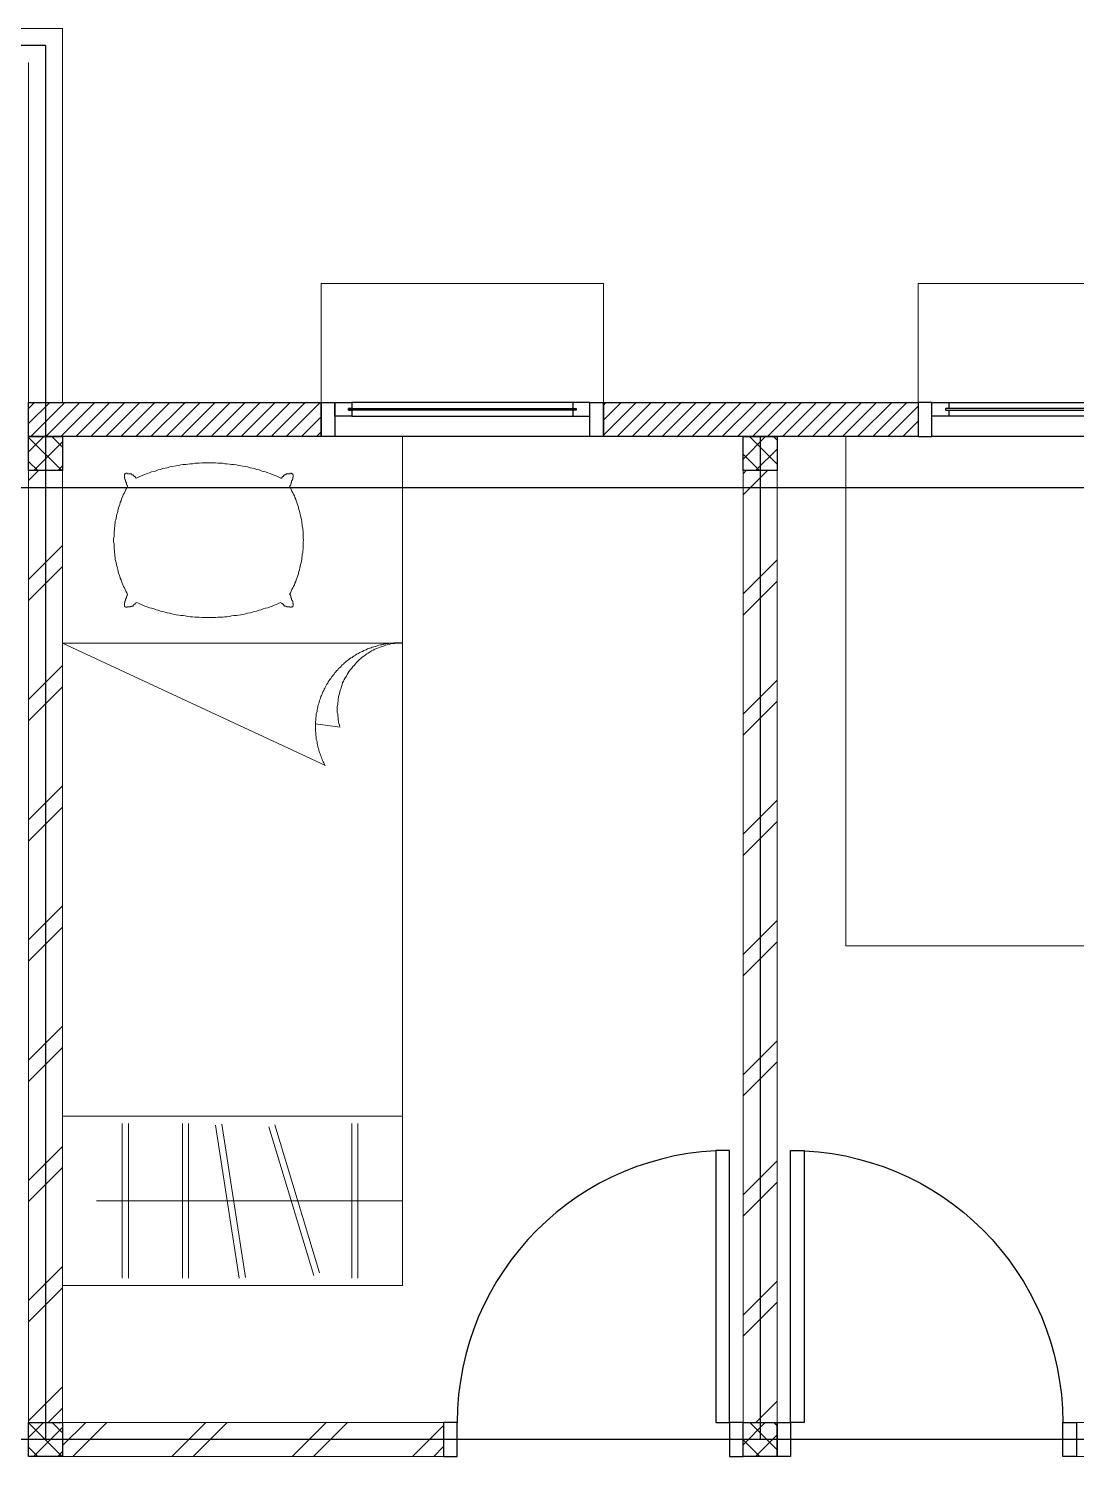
# Model space of a CAD drawing. Header units: millimetres. Extents: x -324 to 75, y -297 to 70.
# Drawn here: x -71.156 to -68.076, y 8.125 to 12.325 of the extents above; entities that cross this region are included whole.
import ezdxf

# ---------------------------------------------------------------- set-up
doc = ezdxf.new("R2010")
doc.units = ezdxf.units.MM
doc.layers.get('defpoints').update_dxf_attribs({"color": 1})
for name, color, linetype, lineweight in [('ars', 11, 'Continuous', 0), ('KOL', 1, 'Continuous', 30), ('KOLOM', 4, 'Continuous', 9), ('lan', 7, 'Continuous', 15), ('tem', 5, 'Continuous', 20)]:
    doc.layers.add(name, color=color, linetype=linetype, lineweight=lineweight)
doc.layers.add('as', color=1, linetype='Continuous', plot=False)
doc.layers.add('Kusen', color=30, linetype='Continuous')
pattern_1 = [(225, (-511.968732, 382.94913), (0.0220970869, -0.0220970869), [])]

# ---------------------------------------------------------------- blocks, each defined once
blk = doc.blocks.new('T. J1')
at = {"layer": 'Kusen'}
for p, q in [((-0.7188, 0.1), (-0.0688, 0.1)), ((0.7212, 0.1), (0.0712, 0.1)), ((-0.0688, 0.06), (-0.7188, 0.06)), ((0.0712, 0.06), (0.7212, 0.06)), ((-0.0188, 0), (-0.7688, 0)), ((0.0212, 0), (0.7712, 0))]:
    blk.add_line(p, q, dxfattribs=at)
for points in [[(-0.8088, 0), (-0.7688, 0), (-0.7688, 0.1), (-0.8088, 0.1)], [(-0.0188, 0), (0.0212, 0), (0.0212, 0.1), (-0.0188, 0.1)], [(0.8112, 0), (0.7712, 0), (0.7712, 0.1), (0.8112, 0.1)]]:
    blk.add_lwpolyline(points, close=True, dxfattribs=at)
for points in [[(-0.7188, 0.0775), (-0.7188, 0.06), (-0.7688, 0.06), (-0.7688, 0.1), (-0.7188, 0.1), (-0.7188, 0.0825), (-0.7288, 0.0825), (-0.7288, 0.0775), (-0.7188, 0.0775)], [(-0.0688, 0.0775), (-0.0688, 0.06), (-0.0188, 0.06), (-0.0188, 0.1), (-0.0688, 0.1), (-0.0688, 0.0825), (-0.0588, 0.0825), (-0.0588, 0.0775), (-0.0688, 0.0775)], [(0.0712, 0.0775), (0.0712, 0.06), (0.0212, 0.06), (0.0212, 0.1), (0.0712, 0.1), (0.0712, 0.0825), (0.0612, 0.0825), (0.0612, 0.0775), (0.0712, 0.0775)], [(0.7212, 0.0775), (0.7212, 0.06), (0.7712, 0.06), (0.7712, 0.1), (0.7212, 0.1), (0.7212, 0.0825), (0.7312, 0.0825), (0.7312, 0.0775), (0.7212, 0.0775)]]:
    blk.add_lwpolyline(points, dxfattribs=at)
at = {"layer": 'Kusen', "color": 141}
for points in [[(-0.7288, 0.0775), (-0.0588, 0.0775), (-0.0588, 0.0825), (-0.7288, 0.0825)], [(0.7312, 0.0775), (0.0612, 0.0775), (0.0612, 0.0825), (0.7312, 0.0825)]]:
    blk.add_lwpolyline(points, close=True, dxfattribs=at)
blk = doc.blocks.new('T. J2')
at = {"layer": 'Kusen'}
for p, q in [((-0.3692, 0.1), (0.2808, 0.1)), ((0.2808, 0.06), (-0.3692, 0.06)), ((-0.4192, 0), (0.3308, 0))]:
    blk.add_line(p, q, dxfattribs=at)
for points in [[(-0.4592, 0), (-0.4192, 0), (-0.4192, 0.1), (-0.4592, 0.1)], [(0.3308, 0), (0.3708, 0), (0.3708, 0.1), (0.3308, 0.1)]]:
    blk.add_lwpolyline(points, close=True, dxfattribs=at)
for points in [[(-0.3692, 0.0775), (-0.3692, 0.06), (-0.4192, 0.06), (-0.4192, 0.1), (-0.3692, 0.1), (-0.3692, 0.0825), (-0.3792, 0.0825), (-0.3792, 0.0775), (-0.3692, 0.0775)], [(0.2808, 0.0775), (0.2808, 0.06), (0.3308, 0.06), (0.3308, 0.1), (0.2808, 0.1), (0.2808, 0.0825), (0.2908, 0.0825), (0.2908, 0.0775), (0.2808, 0.0775)]]:
    blk.add_lwpolyline(points, dxfattribs=at)
at = {"layer": 'Kusen', "color": 141}
blk.add_lwpolyline([(-0.3792, 0.0775), (0.2908, 0.0775), (0.2908, 0.0825), (-0.3792, 0.0825)], close=True, dxfattribs=at)
blk = doc.blocks.new('P.80')
at = {"layer": 'Kusen'}
for points in [[(-69.8094, -74.8368), (-69.7694, -74.8368), (-69.7694, -74.0368), (-69.8094, -74.0368)], [(-70.6094, -74.9368), (-70.5694, -74.9368), (-70.5694, -74.8368), (-70.6094, -74.8368)], [(-69.7694, -74.9368), (-69.7294, -74.9368), (-69.7294, -74.8368), (-69.7694, -74.8368)]]:
    blk.add_lwpolyline(points, close=True, dxfattribs=at)
blk.add_arc((-69.7694, -74.8368), 0.8, 90, 180, dxfattribs=at)
blk = doc.blocks.new('K 10.10')
at = {"layer": 'ars'}
h = blk.add_hatch(dxfattribs=at)
h.set_pattern_fill('_USER', color=256, scale=0.05, angle=45, double=1, pattern_type=0)
h.set_pattern_definition([(45, (0, 0), (-0.035355339, 0.035355339), []), (135, (0, 0), (-0.035355339, -0.035355339), [])])
h.paths.add_polyline_path([(1560.5383, 1380.4069), (1560.6383, 1380.4069), (1560.6383, 1380.5069), (1560.5383, 1380.5069)])
at = {"layer": 'KOL'}
blk.add_lwpolyline([(1560.5383, 1380.4069), (1560.6383, 1380.4069), (1560.6383, 1380.5069), (1560.5383, 1380.5069)], close=True, dxfattribs=at)
blk = doc.blocks.new('BED2')
blk.add_lwpolyline([(-0.4994, 1.9988), (0.4994, 1.9988), (0.4994, 0), (-0.4994, 0)], close=True)
for points in [[(0.4994, 1.9988), (0.4994, 0)], [(-0.1435, 1.8765), (-0.1435, 1.8765), (-0.1435, 1.8765), (-0.1447, 1.8765), (-0.1447, 1.8777), (-0.1447, 1.8789), (-0.1471, 1.8789), (-0.1471, 1.8814), (-0.1495, 1.8814), (-0.1495, 1.8826), (-0.1495, 1.8826), (-0.1495, 1.8838), (-0.1519, 1.8838), (-0.1519, 1.8862), (-0.1556, 1.8862), (-0.1556, 1.8874), (-0.158, 1.8874), (-0.158, 1.8886), (-0.1592, 1.8886), (-0.1592, 1.8886), (-0.1689, 1.8886), (-0.1689, 1.8898), (-0.1701, 1.8898), (-0.1701, 1.891), (-0.1737, 1.891), (-0.1737, 1.8898), (-0.1737, 1.8898), (-0.1737, 1.8886), (-0.1774, 1.8886), (-0.1774, 1.8886), (-0.1774, 1.8886), (-0.1774, 1.8862), (-0.1786, 1.8862), (-0.1786, 1.8789), (-0.1774, 1.8789), (-0.1774, 1.8765), (-0.1774, 1.8765), (-0.1774, 1.8729), (-0.1762, 1.8729), (-0.1762, 1.8705), (-0.1749, 1.8705), (-0.1749, 1.868), (-0.1737, 1.868), (-0.1737, 1.8668), (-0.1737, 1.8668), (-0.1737, 1.8632), (-0.1725, 1.8632), (-0.1725, 1.8608), (-0.1713, 1.8608), (-0.1713, 1.8571), (-0.1713, 1.8571), (-0.1713, 1.8559), (-0.1701, 1.8559), (-0.1701, 1.8547), (-0.1689, 1.8547), (-0.1689, 1.8523), (-0.1677, 1.8523)], [(0.2827, 1.8765), (0.2766, 1.8789), (0.2706, 1.8826), (0.2633, 1.885), (0.2573, 1.8874), (0.2512, 1.8898), (0.2439, 1.8923), (0.2379, 1.8947), (0.2306, 1.8959), (0.2246, 1.8983), (0.2185, 1.9007), (0.2113, 1.9019), (0.2052, 1.9044), (0.1979, 1.9056), (0.1919, 1.9068), (0.1846, 1.9092), (0.1786, 1.9104), (0.1713, 1.9116), (0.1653, 1.9128), (0.158, 1.914), (0.1519, 1.9153), (0.1447, 1.9165), (0.1374, 1.9165), (0.1314, 1.9177), (0.1241, 1.9189), (0.118, 1.9189), (0.1108, 1.9201), (0.1047, 1.9201), (0.0975, 1.9201), (0.0902, 1.9213), (0.0841, 1.9213), (0.0769, 1.9213), (0.0708, 1.9213), (0.0636, 1.9213), (0.0563, 1.9213), (0.0502, 1.9213), (0.043, 1.9201), (0.0369, 1.9201), (0.0297, 1.9201), (0.0224, 1.9189), (0.0163, 1.9189), (0.0091, 1.9177), (0.003, 1.9165), (-0.0042, 1.9165), (-0.0115, 1.9153), (-0.0176, 1.914), (-0.0248, 1.9128), (-0.0309, 1.9116), (-0.0381, 1.9104), (-0.0442, 1.9092), (-0.0515, 1.9068), (-0.0575, 1.9056), (-0.0648, 1.9044), (-0.0708, 1.9019), (-0.0781, 1.9007), (-0.0841, 1.8983), (-0.0902, 1.8959), (-0.0975, 1.8947), (-0.1035, 1.8923), (-0.1108, 1.8898), (-0.1168, 1.8874), (-0.1229, 1.885), (-0.1301, 1.8826), (-0.1362, 1.8789), (-0.1423, 1.8765)], [(0.3081, 1.8523), (0.3081, 1.8523), (0.3081, 1.8547), (0.3093, 1.8547), (0.3093, 1.8559), (0.3105, 1.8559), (0.3105, 1.8571), (0.3117, 1.8571), (0.3117, 1.8608), (0.3117, 1.8608), (0.3117, 1.8632), (0.313, 1.8632), (0.313, 1.8668), (0.3142, 1.8668), (0.3142, 1.868), (0.3142, 1.868), (0.3142, 1.8705), (0.3154, 1.8705), (0.3154, 1.8729), (0.3166, 1.8729), (0.3166, 1.8765), (0.3178, 1.8765), (0.3178, 1.8789), (0.3178, 1.8789), (0.3178, 1.8862), (0.3178, 1.8862), (0.3178, 1.8886), (0.3166, 1.8886), (0.3166, 1.8886), (0.3142, 1.8886), (0.3142, 1.8898), (0.313, 1.8898), (0.313, 1.891), (0.3093, 1.891), (0.3093, 1.8898), (0.3081, 1.8898), (0.3081, 1.8886), (0.2996, 1.8886), (0.2996, 1.8886), (0.2972, 1.8886), (0.2972, 1.8874), (0.296, 1.8874), (0.296, 1.8862), (0.2924, 1.8862), (0.2924, 1.8838), (0.29, 1.8838), (0.29, 1.8826), (0.2887, 1.8826), (0.2887, 1.8814), (0.2863, 1.8814), (0.2863, 1.8789), (0.2851, 1.8789), (0.2851, 1.8777), (0.2839, 1.8777), (0.2839, 1.8765), (0.2839, 1.8765), (0.2839, 1.8765), (0.2827, 1.8765)], [(-0.1677, 1.8523), (-0.1701, 1.8475), (-0.1725, 1.8426), (-0.1749, 1.8378), (-0.1774, 1.8329), (-0.1798, 1.8293), (-0.1822, 1.8245), (-0.1834, 1.8196), (-0.1858, 1.8148), (-0.187, 1.8099), (-0.1895, 1.8051), (-0.1907, 1.799), (-0.1931, 1.7942), (-0.1943, 1.7893), (-0.1955, 1.7845), (-0.1967, 1.7797), (-0.1979, 1.7748), (-0.1992, 1.77), (-0.2004, 1.7651), (-0.2016, 1.7591), (-0.2028, 1.7542), (-0.204, 1.7494), (-0.204, 1.7446), (-0.2052, 1.7397), (-0.2052, 1.7349), (-0.2064, 1.7288), (-0.2064, 1.724), (-0.2076, 1.7191), (-0.2076, 1.7143), (-0.2076, 1.7082), (-0.2076, 1.7034), (-0.2076, 1.6985), (-0.2088, 1.6937), (-0.2076, 1.6877), (-0.2076, 1.6828), (-0.2076, 1.678), (-0.2076, 1.6731), (-0.2076, 1.6683), (-0.2064, 1.6622), (-0.2064, 1.6574), (-0.2052, 1.6525), (-0.2052, 1.6477), (-0.204, 1.6429), (-0.204, 1.6368), (-0.2028, 1.632), (-0.2016, 1.6271), (-0.2004, 1.6223), (-0.1992, 1.6174), (-0.1979, 1.6126), (-0.1967, 1.6065), (-0.1955, 1.6017), (-0.1943, 1.5969), (-0.1931, 1.592), (-0.1907, 1.5872), (-0.1895, 1.5823), (-0.187, 1.5775), (-0.1858, 1.5726), (-0.1834, 1.5678), (-0.1822, 1.563), (-0.1798, 1.5581), (-0.1774, 1.5533), (-0.1749, 1.5484), (-0.1725, 1.5436), (-0.1701, 1.5387), (-0.1677, 1.5339)], [(0.3081, 1.5339), (0.3105, 1.5387), (0.313, 1.5436), (0.3154, 1.5484), (0.3178, 1.5533), (0.3202, 1.5581), (0.3226, 1.563), (0.3238, 1.5678), (0.3263, 1.5726), (0.3275, 1.5775), (0.3299, 1.5823), (0.3311, 1.5872), (0.3335, 1.592), (0.3347, 1.5969), (0.336, 1.6017), (0.3372, 1.6065), (0.3384, 1.6126), (0.3396, 1.6174), (0.3408, 1.6223), (0.342, 1.6271), (0.3432, 1.632), (0.3444, 1.6368), (0.3444, 1.6429), (0.3456, 1.6477), (0.3456, 1.6525), (0.3469, 1.6574), (0.3469, 1.6622), (0.3481, 1.6683), (0.3481, 1.6731), (0.3481, 1.678), (0.3481, 1.6828), (0.3493, 1.6889), (0.3493, 1.6937), (0.3493, 1.6985), (0.3481, 1.7034), (0.3481, 1.7082), (0.3481, 1.7143), (0.3481, 1.7191), (0.3469, 1.724), (0.3469, 1.7288), (0.3456, 1.7349), (0.3456, 1.7397), (0.3444, 1.7446), (0.3444, 1.7494), (0.3432, 1.7542), (0.342, 1.7591), (0.3408, 1.7651), (0.3396, 1.77), (0.3384, 1.7748), (0.3372, 1.7797), (0.336, 1.7845), (0.3347, 1.7893), (0.3335, 1.7942), (0.3311, 1.799), (0.3299, 1.8051), (0.3275, 1.8099), (0.3263, 1.8148), (0.3238, 1.8196), (0.3226, 1.8245), (0.3202, 1.8293), (0.3178, 1.8329), (0.3154, 1.8378), (0.313, 1.8426), (0.3105, 1.8475), (0.3081, 1.8523)], [(-0.1677, 1.5339), (-0.1689, 1.5339), (-0.1689, 1.5327), (-0.1701, 1.5327), (-0.1701, 1.5303), (-0.1713, 1.5303), (-0.1713, 1.5278), (-0.1713, 1.5278), (-0.1713, 1.5254), (-0.1725, 1.5254), (-0.1725, 1.523), (-0.1737, 1.523), (-0.1737, 1.5206), (-0.1737, 1.5206), (-0.1737, 1.5182), (-0.1749, 1.5182), (-0.1749, 1.5169), (-0.1762, 1.5169), (-0.1762, 1.5145), (-0.1774, 1.5145), (-0.1774, 1.5097), (-0.1774, 1.5097), (-0.1774, 1.5073), (-0.1786, 1.5073), (-0.1786, 1.5), (-0.1774, 1.5), (-0.1774, 1.4988), (-0.1774, 1.4988), (-0.1774, 1.4976), (-0.1737, 1.4976), (-0.1737, 1.4964), (-0.1737, 1.4964), (-0.1737, 1.4964), (-0.1701, 1.4964), (-0.1701, 1.4964), (-0.1689, 1.4964), (-0.1689, 1.4976), (-0.1592, 1.4976), (-0.1592, 1.4988), (-0.158, 1.4988), (-0.158, 1.5), (-0.1556, 1.5), (-0.1556, 1.5), (-0.1519, 1.5), (-0.1519, 1.5024), (-0.1495, 1.5024), (-0.1495, 1.5048), (-0.1495, 1.5048), (-0.1495, 1.5061), (-0.1471, 1.5061), (-0.1471, 1.5073), (-0.1447, 1.5073), (-0.1447, 1.5085), (-0.1447, 1.5085), (-0.1435, 1.5085), (-0.1435, 1.5097), (-0.1435, 1.5097)], [(0.2839, 1.5097), (0.2839, 1.5085), (0.2839, 1.5085), (0.2839, 1.5085), (0.2851, 1.5085), (0.2851, 1.5073), (0.2863, 1.5073), (0.2863, 1.5061), (0.2887, 1.5061), (0.2887, 1.5048), (0.29, 1.5048), (0.29, 1.5024), (0.2924, 1.5024), (0.2924, 1.5), (0.296, 1.5), (0.296, 1.5), (0.2972, 1.5), (0.2972, 1.4988), (0.2996, 1.4988), (0.2996, 1.4976), (0.3081, 1.4976), (0.3081, 1.4964), (0.3093, 1.4964), (0.3093, 1.4964), (0.313, 1.4964), (0.313, 1.4964), (0.3142, 1.4964), (0.3142, 1.4976), (0.3166, 1.4976), (0.3166, 1.4988), (0.3178, 1.4988), (0.3178, 1.5), (0.3178, 1.5), (0.3178, 1.5073), (0.3178, 1.5073), (0.3178, 1.5097), (0.3166, 1.5097), (0.3166, 1.5145), (0.3154, 1.5145), (0.3154, 1.5169), (0.3142, 1.5169), (0.3142, 1.5182), (0.3142, 1.5182), (0.3142, 1.5206), (0.313, 1.5206), (0.313, 1.523), (0.3117, 1.523), (0.3117, 1.5254), (0.3117, 1.5254), (0.3117, 1.5278), (0.3105, 1.5278), (0.3105, 1.5303), (0.3093, 1.5303), (0.3093, 1.5327), (0.3081, 1.5327), (0.3081, 1.5339), (0.3081, 1.5339)], [(-0.1423, 1.5109), (-0.1362, 1.5085), (-0.1289, 1.5048), (-0.1229, 1.5024), (-0.1168, 1.5), (-0.1108, 1.4976), (-0.1035, 1.4952), (-0.0975, 1.4939), (-0.0902, 1.4915), (-0.0841, 1.4891), (-0.0781, 1.4879), (-0.0708, 1.4855), (-0.0648, 1.4843), (-0.0575, 1.4818), (-0.0515, 1.4806), (-0.0442, 1.4794), (-0.0381, 1.477), (-0.0309, 1.4758), (-0.0248, 1.4746), (-0.0176, 1.4734), (-0.0115, 1.4722), (-0.0042, 1.4722), (0.003, 1.4709), (0.0091, 1.4697), (0.0163, 1.4685), (0.0224, 1.4685), (0.0297, 1.4673), (0.0369, 1.4673), (0.043, 1.4673), (0.0502, 1.4661), (0.0563, 1.4661), (0.0636, 1.4661), (0.0708, 1.4661), (0.0769, 1.4661), (0.0841, 1.4661), (0.0902, 1.4661), (0.0975, 1.4673), (0.1047, 1.4673), (0.1108, 1.4673), (0.118, 1.4685), (0.1241, 1.4685), (0.1314, 1.4697), (0.1386, 1.4709), (0.1447, 1.4722), (0.1519, 1.4722), (0.158, 1.4734), (0.1653, 1.4746), (0.1713, 1.4758), (0.1786, 1.477), (0.1846, 1.4794), (0.1919, 1.4806), (0.1979, 1.4818), (0.2052, 1.4843), (0.2113, 1.4855), (0.2185, 1.4879), (0.2246, 1.4891), (0.2306, 1.4915), (0.2379, 1.4939), (0.2439, 1.4952), (0.2512, 1.4976), (0.2573, 1.5), (0.2633, 1.5024), (0.2706, 1.5061), (0.2766, 1.5085), (0.2827, 1.5109)], [(0.2827, 1.5097), (0.2839, 1.5097)], [(-0.3154, 1.1441), (-0.3142, 1.1501), (-0.313, 1.155), (-0.3117, 1.161), (-0.3105, 1.1659), (-0.3105, 1.1719), (-0.3093, 1.1768), (-0.3093, 1.1828), (-0.3081, 1.1877), (-0.3081, 1.1937), (-0.3081, 1.1998), (-0.3081, 1.2046), (-0.3093, 1.2107), (-0.3093, 1.2155), (-0.3105, 1.2215), (-0.3105, 1.2264), (-0.3117, 1.2324), (-0.313, 1.2373), (-0.3142, 1.2433), (-0.3154, 1.2482), (-0.3166, 1.253), (-0.319, 1.2591), (-0.3202, 1.2639), (-0.3226, 1.2688), (-0.3238, 1.2748), (-0.3263, 1.2797), (-0.3287, 1.2845), (-0.3311, 1.2893), (-0.3347, 1.2942), (-0.3372, 1.299), (-0.3396, 1.3039), (-0.3432, 1.3087), (-0.3469, 1.3136), (-0.3505, 1.3172), (-0.3541, 1.322), (-0.3577, 1.3257), (-0.3614, 1.3305), (-0.365, 1.3341), (-0.3686, 1.3378), (-0.3735, 1.3426), (-0.3771, 1.3462), (-0.3808, 1.3499), (-0.3856, 1.3523), (-0.3904, 1.3559), (-0.3953, 1.3596), (-0.3989, 1.362), (-0.4038, 1.3644), (-0.4086, 1.368), (-0.4134, 1.3705), (-0.4183, 1.3729), (-0.4231, 1.3753), (-0.4292, 1.3777), (-0.434, 1.3789), (-0.4389, 1.3814), (-0.4437, 1.3826), (-0.4498, 1.385), (-0.4546, 1.3862), (-0.4607, 1.3874), (-0.4655, 1.3886), (-0.4715, 1.3898), (-0.4764, 1.3898), (-0.4824, 1.391), (-0.4873, 1.391), (-0.4933, 1.3923), (-0.4994, 1.3923)], [(-0.2718, 1.0315), (-0.2706, 1.0351), (-0.2682, 1.0387), (-0.2669, 1.0424), (-0.2645, 1.046), (-0.2633, 1.0496), (-0.2621, 1.0533), (-0.2609, 1.0581), (-0.2585, 1.0617), (-0.2573, 1.0654), (-0.2561, 1.069), (-0.2548, 1.0726), (-0.2536, 1.0763), (-0.2524, 1.0811), (-0.2512, 1.0847), (-0.2512, 1.0884), (-0.25, 1.092), (-0.2488, 1.0956), (-0.2488, 1.1005), (-0.2476, 1.1041), (-0.2464, 1.1077), (-0.2464, 1.1114), (-0.2464, 1.1162), (-0.2452, 1.1199), (-0.2452, 1.1235), (-0.2452, 1.1283), (-0.2439, 1.132), (-0.2439, 1.1356), (-0.2439, 1.1392), (-0.2439, 1.1441), (-0.2439, 1.1477), (-0.2439, 1.1513), (-0.2439, 1.1562), (-0.2439, 1.1598), (-0.2452, 1.1634), (-0.2452, 1.1671), (-0.2452, 1.1719), (-0.2464, 1.1755), (-0.2464, 1.1792), (-0.2464, 1.1828), (-0.2476, 1.1877), (-0.2488, 1.1913), (-0.2488, 1.1949), (-0.25, 1.1985), (-0.2512, 1.2034), (-0.2512, 1.207), (-0.2524, 1.2107), (-0.2536, 1.2143), (-0.2548, 1.2179), (-0.2561, 1.2228), (-0.2573, 1.2264), (-0.2585, 1.23), (-0.2597, 1.2337), (-0.2621, 1.2373), (-0.2633, 1.2409), (-0.2645, 1.2446), (-0.2657, 1.2482), (-0.2682, 1.2518), (-0.2694, 1.2554), (-0.2718, 1.2591), (-0.273, 1.2627), (-0.2754, 1.2663), (-0.2778, 1.27), (-0.2803, 1.2736), (-0.2815, 1.2772), (-0.2839, 1.2809), (-0.2863, 1.2845), (-0.2887, 1.2869), (-0.2912, 1.2906), (-0.2936, 1.2942), (-0.296, 1.2966), (-0.2984, 1.3002), (-0.3008, 1.3039), (-0.3033, 1.3063), (-0.3057, 1.3099), (-0.3093, 1.3123), (-0.3117, 1.316), (-0.3142, 1.3184), (-0.3178, 1.3208), (-0.3202, 1.3245), (-0.3226, 1.3269), (-0.3263, 1.3293), (-0.3287, 1.3317), (-0.3323, 1.3354), (-0.3347, 1.3378), (-0.3384, 1.3402), (-0.342, 1.3426), (-0.3444, 1.345), (-0.3481, 1.3475), (-0.3517, 1.3487), (-0.3541, 1.3511), (-0.3577, 1.3535), (-0.3614, 1.3559), (-0.365, 1.3584), (-0.3686, 1.3596), (-0.3711, 1.362), (-0.3747, 1.3632), (-0.3783, 1.3656), (-0.382, 1.3668), (-0.3856, 1.3692), (-0.3892, 1.3705), (-0.3929, 1.3717), (-0.3965, 1.3741), (-0.4001, 1.3753), (-0.4038, 1.3765), (-0.4074, 1.3777), (-0.411, 1.3789), (-0.4159, 1.3801), (-0.4195, 1.3814), (-0.4231, 1.3826), (-0.4268, 1.3838), (-0.4304, 1.385), (-0.4352, 1.3862), (-0.4389, 1.3862), (-0.4425, 1.3874), (-0.4461, 1.3886), (-0.451, 1.3886), (-0.4546, 1.3898), (-0.4582, 1.3898), (-0.4619, 1.391), (-0.4667, 1.391), (-0.4703, 1.391), (-0.474, 1.3923), (-0.4788, 1.3923), (-0.4824, 1.3923), (-0.4873, 1.3923), (-0.4909, 1.3923), (-0.4946, 1.3923), (-0.4994, 1.3923)], [(-0.4994, 1.391), (0.4994, 1.391)], [(0.4994, 1.391), (-0.273, 1.0315)], [(-0.2439, 1.1538), (-0.3166, 1.1441)], [(-0.4994, 0), (0.4994, 0)], [(0.4994, -0.4988), (-0.4994, -0.4988), (-0.4994, 0), (0.4994, 0), (0.4994, -0.4988)], [(-0.3686, -0.0218), (-0.3686, -0.477)], [(-0.3505, -0.477), (-0.3505, -0.0218)], [(-0.1241, -0.0254), (-0.2561, -0.4613)], [(-0.2391, -0.4685), (-0.1071, -0.0315)], [(0.0309, -0.0242), (-0.0381, -0.4746)], [(-0.02, -0.477), (0.0502, -0.0266)], [(0.1289, -0.0218), (0.1289, -0.477)], [(0.1471, -0.477), (0.1471, -0.0218)], [(0.3057, -0.0218), (0.3057, -0.477)], [(0.3238, -0.477), (0.3238, -0.0218)], [(0.4001, -0.2494), (-0.4994, -0.2494)]]:
    blk.add_lwpolyline(points)
blk = doc.blocks.new('BED1')
at = {"color": 0, "linetype": 'Continuous'}
for points in [[(1.9976, 0), (1.9976, 1.4976), (0, 1.4976), (0, 0), (1.9976, 0)], [(1.5484, 1.0993), (1.1489, 1.0993), (1.1489, 1.4976), (1.5484, 1.0993)], [(1.9346, 1.3656), (1.9443, 1.2458), (1.9467, 1.1259), (1.9467, 1.0061), (1.9443, 0.8862), (1.9346, 0.7663), (1.707, 0.7809), (1.586, 0.7663), (1.6017, 1.1404), (1.586, 1.3656), (1.8717, 1.3426), (1.9346, 1.3656)], [(1.4492, 1.0993), (1.4492, 0)], [(1.5484, 1.0993), (1.5484, 0)], [(1.9298, 0.1235), (1.7724, 0.138), (1.5799, 0.1235), (1.5981, 0.2833), (1.5799, 0.7228), (1.6634, 0.7094), (1.9298, 0.7228)], [(1.9298, 0.1235), (1.931, 0.1332), (1.9322, 0.1429), (1.9334, 0.1513), (1.9346, 0.161), (1.9346, 0.1707), (1.9358, 0.1804), (1.937, 0.1889), (1.9383, 0.1985), (1.9383, 0.2082), (1.9395, 0.2179), (1.9407, 0.2264), (1.9407, 0.2361), (1.9419, 0.2458), (1.9419, 0.2542), (1.9431, 0.2639), (1.9431, 0.2736), (1.9443, 0.2833), (1.9443, 0.2918), (1.9455, 0.3015), (1.9455, 0.3111), (1.9455, 0.3208), (1.9467, 0.3293), (1.9467, 0.339), (1.9467, 0.3487), (1.9467, 0.3584), (1.9479, 0.3668), (1.9479, 0.3765), (1.9479, 0.3862), (1.9479, 0.3959), (1.9479, 0.4044), (1.9479, 0.414), (1.9479, 0.4237), (1.9479, 0.4334), (1.9479, 0.4419), (1.9479, 0.4516), (1.9479, 0.4613), (1.9479, 0.4709), (1.9479, 0.4794), (1.9467, 0.4891), (1.9467, 0.4988), (1.9467, 0.5085), (1.9467, 0.5169), (1.9455, 0.5266), (1.9455, 0.5363), (1.9455, 0.546), (1.9443, 0.5545), (1.9443, 0.5642), (1.9431, 0.5738), (1.9431, 0.5835), (1.9419, 0.592), (1.9419, 0.6017), (1.9407, 0.6114), (1.9407, 0.6199), (1.9395, 0.6295), (1.9383, 0.6392), (1.9383, 0.6489), (1.937, 0.6574), (1.9358, 0.6671), (1.9346, 0.6768), (1.9346, 0.6864), (1.9334, 0.6949), (1.9322, 0.7046), (1.931, 0.7143), (1.9298, 0.7228)]]:
    blk.add_lwpolyline(points, dxfattribs=at)
blk = doc.blocks.new('typikal-1a')
at = {"layer": 'as'}
for p, q in [((0, 2.8), (6.2, 2.8)), ((2.5, -0.15), (2.5, 2.8)), ((4.6, -1.3), (4.6, 2.8)), ((4.6, -1.3), (6.2, -1.3))]:
    blk.add_line(p, q, dxfattribs=at)
at = {"layer": 'KOL'}
for points in [[(2.035, -0.15), (2.96, -0.15), (2.96, -0.25), (2.035, -0.25)], [(3.79, -0.15), (4.65, -0.15), (4.65, -0.25), (3.79, -0.25)]]:
    blk.add_lwpolyline(points, close=True, dxfattribs=at)
at = {"layer": 'lan'}
for p, q in [((4.55, -0.25), (4.55, -1.35)), ((4.65, -0.25), (4.65, -1.25)), ((4.55, -1.35), (6.2, -1.35))]:
    blk.add_line(p, q, dxfattribs=at)
at = {"layer": 'tem'}
for points in [[(1.57, 2.75), (0.05, 2.75), (0.05, 2.85), (1.57, 2.85)], [(4.55, 2.75), (3.43, 2.75), (3.43, 2.85), (4.55, 2.85)], [(2.45, 2.75), (2.55, 2.75), (2.55, -0.05), (2.45, -0.05)], [(4.55, 2.75), (4.65, 2.75), (4.65, -0.05), (4.55, -0.05)]]:
    blk.add_lwpolyline(points, close=True, dxfattribs=at)
at = {"layer": 'ars', "xscale": -1, "rotation": 180}
blk.add_blockref('BED2', (4.0506, 1.8488), dxfattribs=at)
at = {"layer": 'ars', "rotation": 180}
blk.add_blockref('BED1', (2.2476, 1.3476), dxfattribs=at)
at = {"layer": 'KOLOM', "extrusion": (0, 0, -1), "zscale": -1}
for p in [(-1563.0883, -1377.6569), (-1565.1883, -1377.6569), (-1563.0883, -1380.5569), (-1565.1883, -1380.5569)]:
    blk.add_blockref('K 10.10', p, dxfattribs=at)
at = {"layer": 'Kusen', "xscale": -1, "rotation": 180}
for name, p in [('P.80', (72.1794, -72.0868)), ('T. J1', (1.2238, -0.15)), ('T. J2', (3.4192, -0.15))]:
    blk.add_blockref(name, p, dxfattribs=at)
at = {"layer": 'Kusen', "rotation": 180}
blk.add_blockref('P.80', (-67.1794, -72.0868), dxfattribs=at)
blk = doc.blocks.new('A-2')
at = {"layer": 'ars'}
h = blk.add_hatch(dxfattribs=at)
h.set_pattern_fill('ANSI31', color=256, scale=0.25, angle=180, style=0)
h.set_pattern_definition(pattern_1)
h.paths.add_polyline_path([(-17.68, 13.3695), (-18.54, 13.3695), (-18.54, 13.4695), (-17.68, 13.4695)])
h = blk.add_hatch(dxfattribs=at)
h.set_pattern_fill('ANSI31', color=256, scale=0.25, angle=180, style=0)
h.set_pattern_definition(pattern_1)
h.paths.add_polyline_path([(-15.925, 13.3695), (-16.85, 13.3695), (-16.85, 13.4695), (-15.925, 13.4695)])
h = blk.add_hatch(dxfattribs=at)
h.set_pattern_fill('TEMBOK', color=256, scale=0.25)
h.set_pattern_definition([(45, (12.7428, -0.8551), (-0.1767767, 0.1767767), []), (45, (12.8053, -0.8551), (-0.1767767, 0.1767767), [])])
h.paths.add_polyline_path([(-18.54, 10.4695), (-18.44, 10.4695), (-18.44, 13.2695), (-18.54, 13.2695)])
h = blk.add_hatch(dxfattribs=at)
h.set_pattern_fill('TEMBOK', color=256, scale=0.25)
h.set_pattern_definition([(45, (10.6428, -0.8551), (-0.1767767, 0.1767767), []), (45, (10.7053, -0.8551), (-0.1767767, 0.1767767), [])])
h.paths.add_polyline_path([(-16.44, 10.4695), (-16.34, 10.4695), (-16.34, 13.2695), (-16.44, 13.2695)])
h = blk.add_hatch(dxfattribs=at)
h.set_pattern_fill('TEMBOK', color=256, scale=0.25)
h.set_pattern_definition([(45, (13.6228, -0.8551), (-0.1767767, 0.1767767), []), (45, (13.6853, -0.8551), (-0.1767767, 0.1767767), [])])
h.paths.add_polyline_path([(-17.32, 10.3695), (-18.44, 10.3695), (-18.44, 10.4695), (-17.32, 10.4695)])
at = {"layer": 'as'}
blk.add_line((-32.49, 13.2195), (41.91, 13.2195), dxfattribs=at)
at = {"layer": 'lan'}
for p, q in [((-17.68, 13.4695), (-17.68, 13.8195)), ((-17.68, 13.8195), (-16.85, 13.8195)), ((-16.85, 13.4695), (-16.85, 13.8195)), ((-15.925, 13.4695), (-15.925, 13.8195)), ((-15.925, 13.8195), (-14.305, 13.8195))]:
    blk.add_line(p, q, dxfattribs=at)
at = {"layer": 'lan', "rotation": 180}
blk.add_blockref('typikal-1a', (-13.89, 13.2195), dxfattribs=at)

msp = doc.modelspace()

# ---------------------------------------------------------------- block references
at = {"layer": 'defpoints'}
msp.add_blockref('A-2', (-52.6163, -2.2441), dxfattribs=at)

doc.saveas('drawing.dxf')
